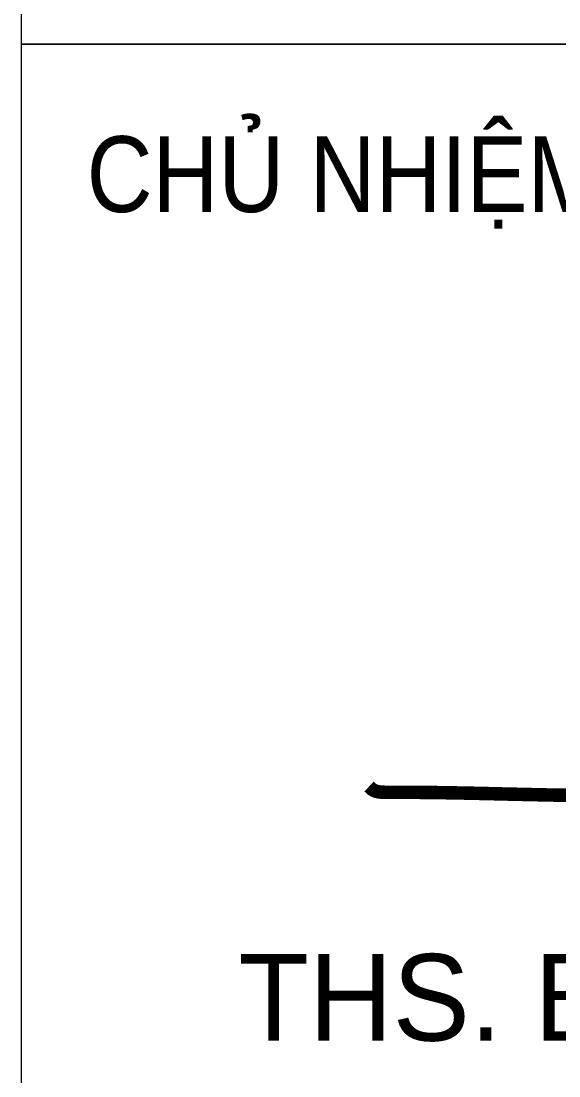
# Model space of a CAD drawing. Header units: millimetres. Extents: x -295047 to 304185, y -728047 to -308748.
# Drawn here: x -127080 to -126583, y -329828 to -328854 of the extents above; entities that cross this region are included whole.
import ezdxf
from ezdxf.enums import TextEntityAlignment as Align

# ---------------------------------------------------------------- set-up
doc = ezdxf.new("R2010")
doc.units = ezdxf.units.MM
doc.header["$MEASUREMENT"] = 0
for name, color, linetype, lineweight in [('ISO', 153, 'Continuous', 13), ('Khungten_LCDI', 7, 'Continuous', 5), ('LC ISO', 153, 'Continuous', 13), ('LC Net thay', 7, 'Continuous', 25), ('LC Text1', 3, 'Continuous', 20)]:
    doc.layers.add(name, color=color, linetype=linetype, lineweight=lineweight)
doc.styles.add('Khungten', font='VHAVAN.TTF', dxfattribs={"width": 0.9, "height": 5000})
doc.styles.add('Title', font='VHBLACK.TTF', dxfattribs={"width": 0.8})
doc.styles.add('VNAVANTH', font='VHAVANB.TTF', dxfattribs={"width": 0.6})

# ---------------------------------------------------------------- blocks, each defined once
blk = doc.blocks.new('Mr. Giang')
at = {"layer": 'LC ISO', "const_width": 50}
blk.add_lwpolyline([(138, -163.8), (149, -174), (154.5, -177.5), (164.2, -181.4), (174.8, -183.7), (185.9, -184.7), (197.4, -185), (206.2, -185), (220.7, -185), (232.3, -185), (243.9, -185), (255.4, -185), (266.9, -185), (278.4, -185.1), (289.8, -185.1), (301.2, -185.2), (312.5, -185.3), (323.8, -185.4), (335.1, -185.5), (346.4, -185.6), (357.6, -185.7), (368.8, -185.9), (380, -186), (391.1, -186.2), (402.2, -186.3), (413.3, -186.5), (424.4, -186.7), (435.4, -186.9), (446.4, -187.1), (457.4, -187.3), (468.4, -187.5), (479.3, -187.7), (490.2, -187.9), (501.1, -188.1), (512, -188.4), (522.8, -188.6), (533.6, -188.8), (544.5, -189.1), (555.2, -189.3), (566, -189.6), (576.8, -189.8), (587.5, -190.1), (598.2, -190.3), (608.9, -190.6), (619.6, -190.8), (630.3, -191.1), (641, -191.3), (651.6, -191.6), (662.3, -191.8), (672.9, -192.1), (683.5, -192.3), (694.1, -192.6), (704.7, -192.8), (715.3, -193.1), (725.9, -193.3), (736.5, -193.5), (747, -193.8), (757.6, -194), (768.2, -194.2), (778.7, -194.4), (789.2, -194.7), (799.8, -194.9), (810.3, -195.1), (820.9, -195.3), (831.4, -195.4), (841.9, -195.6), (852.5, -195.8), (863, -195.9), (873.5, -196.1)], dxfattribs=at)
blk = doc.blocks.new('lcdi fix')
at = {"layer": 'Khungten_LCDI', "color": 9, "lineweight": 15}
for points in [[(36750, 446.3), (40450, 446.3), (40450, 2437.2), (36750, 2437.2)], [(36750, -1521.9), (40450, -1521.9), (40450, 446.3), (36750, 446.3)]]:
    blk.add_lwpolyline(points, close=True, dxfattribs=at)
at = {"layer": 'ISO', "xscale": 0.5000000104764112, "yscale": 0.5000000104764112, "zscale": 0.5000000104764112}
blk.add_blockref('Mr. Giang', (37324, -842.8), dxfattribs=at)
at = {"color": 7, "style": 'Khungten', "width": 0.9}
blk.add_text('chñ nhiÖm thiÕt kÕ - chief of design', height=140, dxfattribs=at).set_placement((38565.6, 136.4), align=Align.CENTER)
at = {"color": 7, "style": 'VNAVANTH'}
blk.add_text('ths. bïi tr\xadêng giang', height=160, dxfattribs=at).set_placement((38493.4, -1394.1), align=Align.CENTER)
at = {"color": 7, "style": 'Khungten', "width": 0.8}
for tag, p in [('REVISION', (39498.8, -10746.3)), ('NGAYHT', (39546.1, -11609.4))]:
    blk.add_attdef(tag, text='', height=200, dxfattribs=at).set_placement(p, align=Align.CENTER)
at = {"layer": 'LC Text1', "style": 'Title', "width": 1.485915}
for tag, p, p2 in [('TENBANVE1', (36912.7, -8885.8), (40339.1, -8885.8)), ('TENBANVE2', (36912.7, -9562.5), (40339.1, -9562.5))]:
    blk.add_attdef(tag, text='', height=250, dxfattribs=at).set_placement(p, p2, align=Align.FIT)
at = {"layer": 'LC Text1', "style": 'Title', "width": 0.7}
blk.add_attdef('SOBANVE', text='', height=250, dxfattribs=at).set_placement((39562, -13896.2), align=Align.CENTER)

msp = doc.modelspace()

# ---------------------------------------------------------------- block references
at = {"layer": 'LC Net thay', "xscale": 0.5000000000000013, "yscale": 0.5000000000000013, "zscale": 0.5000000000000013}
msp.add_blockref('lcdi fix', (-145455, -329098.5), dxfattribs=at)

doc.saveas('drawing.dxf')
